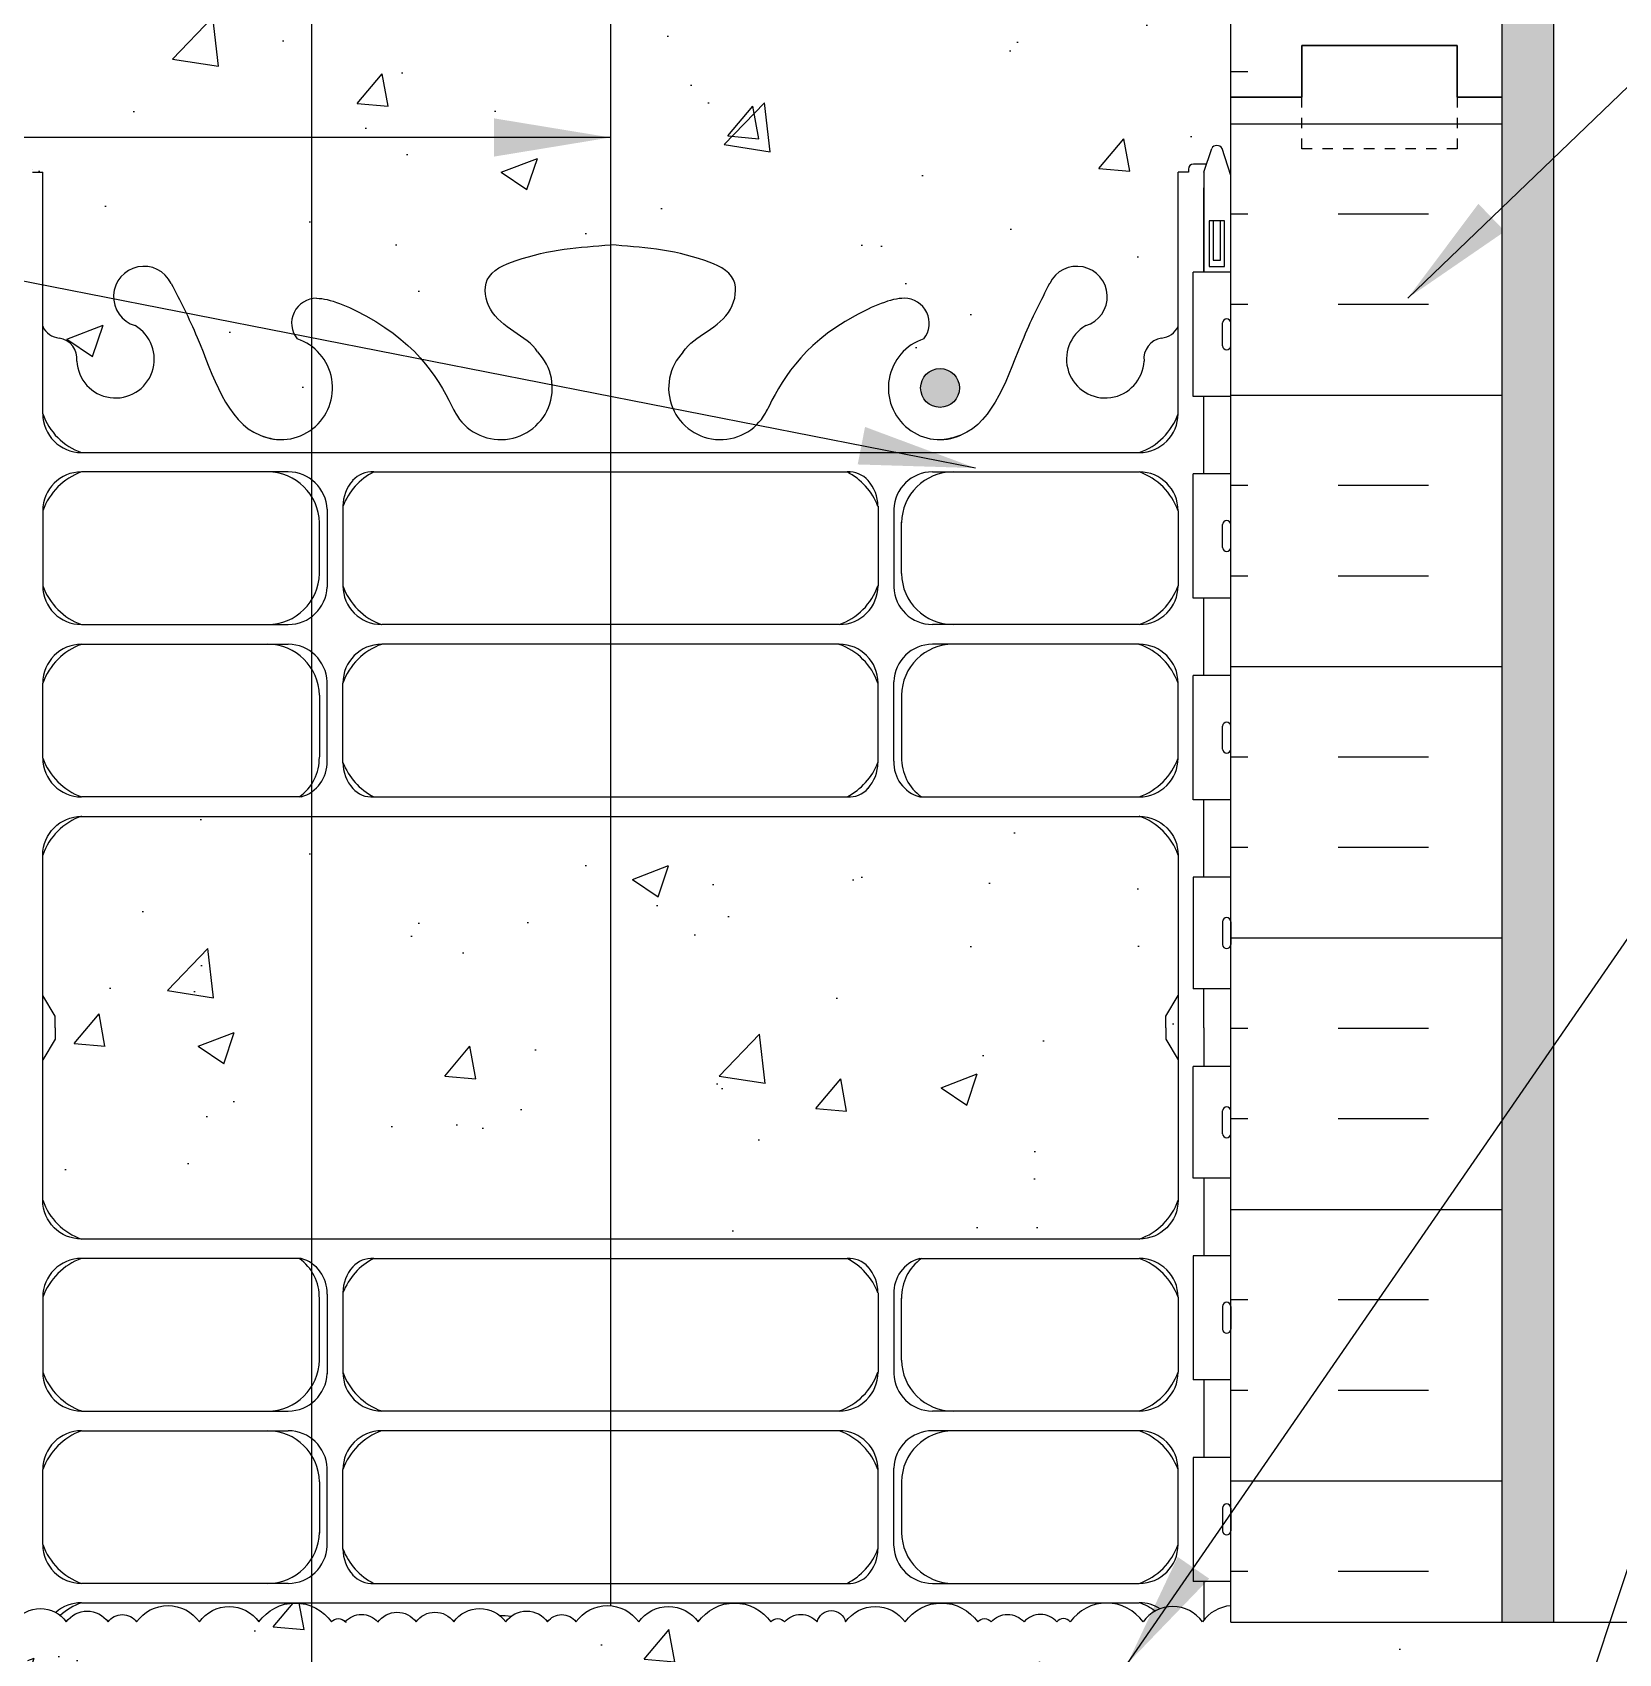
# Model space of a CAD drawing. Header units: inches. Extents: x 56 to 174, y 53 to 139.
# Drawn here: x 136.16 to 151.5, y 109.74 to 125.41 of the extents above; entities that cross this region are included whole.
import ezdxf

# ---------------------------------------------------------------- set-up
doc = ezdxf.new("R2010")
doc.units = ezdxf.units.IN
doc.header["$LTSCALE"] = 0.5
doc.header["$MEASUREMENT"] = 0
doc.linetypes.add('DASHED2', pattern=[0.375, 0.25, -0.125])
for name, color, linetype in [('HATCH', 12, 'Continuous'), ('line25', 2, 'Continuous'), ('LINE3', 3, 'Continuous'), ('LINE50', 5, 'Continuous'), ('LINE9', 9, 'Continuous'), ('TEXT', 4, 'Continuous'), ('Web_Edge', 9, 'Continuous')]:
    doc.layers.add(name, color=color, linetype=linetype)
doc.styles.add('DIM', font='romans.shx', dxfattribs={"width": 0.7})
doc.dimstyles.new('ext_12', dxfattribs={"dimscale": 12, "dimtxt": 0.09375, "dimasz": 0.09375, "dimexe": 0.09375, "dimexo": 0.0625, "dimgap": 0.0625, "dimtad": 1, "dimdec": 1, "dimzin": 3, "dimdsep": 46, "dimlunit": 4, "dimtxsty": 'DIM', "dimcen": 0.09, "dimdle": 0.09375, "dimclrt": 4, "dimadec": 0, "dimazin": 0, "dimtfac": 1, "dimtdec": 1, "dimtmove": 2, "dimatfit": 3, "dimfxl": 1, "dimfrac": 2, "dimtolj": 1, "dimtzin": 0, "dimarcsym": 0})

msp = doc.modelspace()

# ---------------------------------------------------------------- hatches: boundary and pattern name
at = {"layer": 'HATCH'}
h = msp.add_hatch(dxfattribs=at)
h.set_pattern_fill('AR-CONC', color=256, scale=0.5)
h.paths.add_polyline_path([(147.753, 133.788), (140.628, 133.788), (139.628, 134.788), (139.628, 132.788), (138.628, 133.788), (135.753, 133.788), (135.753, 130.981, 0.088416), (135.899, 130.883), (135.989, 130.883), (135.989, 130.842, -0.249069), (136.099, 130.634), (136.099, 130.567, -0.414214), (136.037, 130.504), (135.989, 130.504), (135.989, 130.434), (136.094, 130.434, -0.168672), (136.28, 130.285, 0.17445), (136.688, 129.989), (138.268, 129.636, 0.054974), (138.595, 129.6), (141.753, 129.6), (144.911, 129.6, 0.054974), (145.238, 129.636), (146.819, 129.989, 0.17445), (147.226, 130.285, -0.168672), (147.412, 130.434), (147.517, 130.434), (147.517, 130.504), (147.47, 130.504, -0.414214), (147.407, 130.567), (147.407, 130.634, -0.249069), (147.517, 130.842), (147.517, 130.883), (147.607, 130.883, 0.088416), (147.753, 130.981)])
h.paths.add_polyline_path([(144.253, 108.788), (144.503, 108.788), (172.819, 108.788), (172.819, 110.038), (147.753, 110.038), (147.753, 110.198, 0.223776), (147.479, 110.041, 0.520567), (146.904, 110.041, 0.520567), (146.2, 110.041, 0.520567), (146.07, 110.041, 0.458369), (145.753, 110.041, 0.458369), (145.436, 110.041, 0.520567), (145.306, 110.041, 0.520567), (144.602, 110.041, 0.520567), (144.027, 110.041, 0.803885), (143.753, 110.041, 0.458369), (143.436, 110.041, 0.520567), (143.306, 110.041, 0.520567), (142.602, 110.041, 0.520567), (142.027, 110.041, 0.520567), (141.42, 110.041, 0.520567), (141.145, 110.041, 0.520567), (140.74, 110.041, 0.520567), (140.238, 110.041, 0.520567), (139.874, 110.041, 0.516464), (139.505, 110.04, 0.460455), (139.186, 110.041, 0.520567), (139.057, 110.041, 0.520567), (138.353, 110.041, 0.520567), (137.778, 110.041, 0.520567), (137.171, 110.041, 0.520567), (136.895, 110.041, 0.520567), (136.491, 110.041, 0.520567), (135.989, 110.041, 0.31015), (135.753, 110.129), (135.753, 109.683), (136.118, 109.683), (136.118, 108.483), (135.753, 108.483), (135.753, 106.788, -0.518752), (136.123, 106.791, -0.520567), (136.488, 106.791, -0.520567), (136.99, 106.791, -0.520567), (137.394, 106.791, -0.520567), (137.67, 106.791, -0.520567), (138.277, 106.791, -0.520567), (138.852, 106.791, -0.520567), (139.556, 106.791, -0.520567), (139.685, 106.791, -0.458369), (140.003, 106.791, -0.458369), (140.32, 106.791, -0.520567), (140.449, 106.791, -0.520567), (141.154, 106.791, -0.520567), (141.728, 106.791, -0.223776), (142.003, 106.948, -0.223776), (142.277, 106.791, -0.520567), (142.852, 106.791, -0.520567), (143.556, 106.791, -0.655895), (143.907, 106.791, -0.728335), (144.253, 106.791)])
h.paths.add_polyline_path([(135.753, 106.788), (135.066, 106.788), (135.066, 106.288), (133.566, 106.288), (133.566, 106.788), (133.128, 106.788), (131.128, 106.788), (131.128, 105.288, -1), (130.628, 105.288), (130.628, 106.788), (129.328, 106.788), (129.328, 106.788), (129.328, 105.038, 0.079579), (130.328, 101.788), (135.503, 92.413), (135.503, 92.038), (135.753, 92.038)])
h.paths.add_polyline_path([(141.956, 80.788), (141.978, 80.766), (141.978, 80.788), (142.978, 79.788), (147.753, 79.788), (147.753, 82.596, 0.088416), (147.607, 82.693), (147.517, 82.693), (147.517, 82.735, -0.249069), (147.407, 82.942), (147.407, 83.01, -0.414214), (147.47, 83.072), (147.517, 83.072), (147.517, 83.142), (147.412, 83.142, -0.168672), (147.226, 83.292, 0.17445), (146.819, 83.588), (145.238, 83.941, 0.054974), (144.911, 83.977), (141.753, 83.977), (138.595, 83.977, 0.054974), (138.268, 83.941), (136.688, 83.588, 0.17445), (136.28, 83.292, -0.168672), (136.094, 83.142), (135.989, 83.142), (135.989, 83.072), (136.037, 83.072, -0.414214), (136.099, 83.01), (136.099, 82.942, -0.249069), (135.989, 82.735), (135.989, 82.693), (135.899, 82.693, 0.088416), (135.753, 82.596), (135.753, 79.788), (140.978, 79.788), (141.956, 78.811)])
edge = h.paths.add_edge_path()
edge.add_line((147.753, 89.548), (147.674, 89.306))
edge.add_arc((147.618, 89.314), 0.0567, 208.0725, 351.9515, ccw=False)
edge.add_line((147.568, 89.287), (147.519, 89.437))
edge.add_line((147.519, 89.437), (147.393, 89.437))
edge.add_arc((147.393, 89.487), 0.05, 180, 270, ccw=False)
edge.add_line((147.343, 89.487), (147.343, 89.517))
edge.add_line((147.343, 89.517), (147.243, 89.517))
edge.add_line((147.243, 89.517), (147.243, 91.006))
edge.add_arc((147.069, 90.93), 0.19, 23.6297, 81.5172)
edge.add_arc((147.112, 91.318), 0.2, 172.8929, 265.5899, ccw=False)
edge.add_arc((146.539, 91.324), 0.375, 2.9237, 239.8675)
edge.add_arc((146.265, 90.719), 0.293, -151.2645, 73.0731, ccw=False)
edge.add_spline(control_points=[(146.001, 90.591), (145.915, 90.758), (145.662, 91.248), (145.468, 91.929), (145.142, 92.059)], knot_values=[0, 0, 0, 0, 0.579211, 1.703896, 1.703896, 1.703896, 1.703896], degree=3, periodic=0)
edge.add_spline(control_points=[(145.142, 92.059), (145.093, 92.079), (145.038, 92.091), (144.982, 92.1)], knot_values=[1.703896, 1.703896, 1.703896, 1.703896, 1.875321, 1.875321, 1.875321, 1.875321], degree=3, periodic=0)
edge.add_arc((144.941, 91.602), 0.5, 85.2926, 251.7937)
edge.add_arc((144.594, 90.977), 0.242, -90, 38.2327, ccw=False)
edge.add_spline(control_points=[(144.594, 90.735), (144.473, 90.733), (143.654, 91.084), (143.409, 91.531), (143.269, 91.811)], knot_values=[0.038125, 0.038125, 0.038125, 0.038125, 0.320663, 1.237398, 1.237398, 1.237398, 1.237398], degree=3, periodic=0)
edge.add_spline(control_points=[(143.26, 91.83), (143.263, 91.824), (143.266, 91.818), (143.269, 91.811)], knot_values=[1.237398, 1.237398, 1.237398, 1.237398, 1.258119, 1.258119, 1.258119, 1.258119], degree=3, periodic=0)
edge.add_arc((142.816, 91.602), 0.5, 28.0183, 224.1875)
edge.add_spline(control_points=[(142.457, 91.253), (142.565, 91.09), (142.925, 90.999), (143.001, 90.504), (142.453, 90.268), (142.049, 90.24), (141.753, 90.219)], knot_values=[0.229407, 0.229407, 0.229407, 0.229407, 0.844432, 1.128849, 1.464331, 2.389004, 2.389004, 2.389004, 2.389004], degree=3, periodic=0)
edge.add_spline(control_points=[(141.753, 90.219), (141.457, 90.24), (141.053, 90.268), (140.505, 90.504), (140.582, 90.999), (140.942, 91.09), (141.049, 91.253)], knot_values=[0.229407, 0.229407, 0.229407, 0.229407, 1.15408, 1.489562, 1.773979, 2.389004, 2.389004, 2.389004, 2.389004], degree=3, periodic=0)
edge.add_arc((140.691, 91.602), 0.5, 315.8125, 515.2184)
edge.add_spline(control_points=[(140.246, 91.83), (140.243, 91.824), (140.24, 91.818), (140.237, 91.811)], knot_values=[1.237398, 1.237398, 1.237398, 1.237398, 1.258119, 1.258119, 1.258119, 1.258119], degree=3, periodic=0)
edge.add_spline(control_points=[(140.237, 91.811), (140.097, 91.531), (139.852, 91.084), (139.033, 90.733), (138.912, 90.735)], knot_values=[0.038125, 0.038125, 0.038125, 0.038125, 0.95486, 1.237398, 1.237398, 1.237398, 1.237398], degree=3, periodic=0)
edge.add_arc((138.912, 90.977), 0.242, 141.7673, 270, ccw=False)
edge.add_arc((138.566, 91.602), 0.5, 288.2063, 454.7074)
edge.add_spline(control_points=[(138.525, 92.1), (138.468, 92.091), (138.414, 92.079), (138.364, 92.059)], knot_values=[1.703896, 1.703896, 1.703896, 1.703896, 1.875321, 1.875321, 1.875321, 1.875321], degree=3, periodic=0)
edge.add_spline(control_points=[(138.364, 92.059), (138.038, 91.929), (137.844, 91.248), (137.591, 90.758), (137.505, 90.591)], knot_values=[0, 0, 0, 0, 1.124685, 1.703896, 1.703896, 1.703896, 1.703896], degree=3, periodic=0)
edge.add_arc((137.241, 90.719), 0.293, 106.9269, 334.2016, ccw=False)
edge.add_arc((136.967, 91.324), 0.375, 300.1325, 537.0763)
edge.add_arc((136.394, 91.318), 0.2, -85.5924, 7.1071, ccw=False)
edge.add_arc((136.437, 90.93), 0.19, 98.4841, 156.3684)
edge.add_line((136.263, 91.006), (136.263, 89.517))
edge.add_line((136.263, 89.517), (136.163, 89.517))
edge.add_line((136.163, 89.517), (136.163, 89.487))
edge.add_arc((136.113, 89.487), 0.05, -90, 0, ccw=False)
edge.add_line((136.113, 89.437), (135.987, 89.437))
edge.add_line((135.987, 89.437), (135.944, 89.306))
edge.add_arc((135.888, 89.314), 0.0567, 208.0725, 351.9515, ccw=False)
edge.add_line((135.838, 89.287), (135.753, 89.548))
edge.add_line((135.753, 89.548), (135.753, 88.788))
edge.add_line((135.753, 88.788), (135.753, 86.788))
edge.add_arc((136.099, 87.149), 0.5, 226.2109, 246.4218)
edge.add_line((135.899, 86.691), (135.989, 86.691))
edge.add_line((135.989, 86.691), (135.989, 86.649))
edge.add_arc((135.849, 86.442), 0.25, 0, 55.9442, ccw=False)
edge.add_line((136.099, 86.442), (136.099, 86.375))
edge.add_arc((136.037, 86.375), 0.0625, -90, 0, ccw=False)
edge.add_line((136.037, 86.312), (135.989, 86.312))
edge.add_line((135.989, 86.312), (135.989, 86.242))
edge.add_line((135.989, 86.242), (136.094, 86.242))
edge.add_arc((136.057, 86.592), 0.352, 276.1291, 321.5331)
edge.add_arc((136.434, 86.323), 0.113, -12.1844, 154.0569, ccw=False)
edge.add_arc((136.919, 86.319), 0.375, 182.9237, 419.8675)
edge.add_arc((137.239, 86.912), 0.3, 27.597, 243.9425, ccw=False)
edge.add_spline(control_points=[(137.505, 87.051), (137.591, 86.885), (137.844, 86.394), (138.038, 85.714), (138.364, 85.583)], knot_values=[0, 0, 0, 0, 0.579211, 1.703896, 1.703896, 1.703896, 1.703896], degree=3, periodic=0)
edge.add_spline(control_points=[(138.364, 85.583), (138.414, 85.563), (138.468, 85.551), (138.525, 85.542)], knot_values=[1.703896, 1.703896, 1.703896, 1.703896, 1.875321, 1.875321, 1.875321, 1.875321], degree=3, periodic=0)
edge.add_arc((138.566, 86.041), 0.5, 265.2926, 431.7937)
edge.add_arc((138.912, 86.665), 0.242, 90, 218.2327, ccw=False)
edge.add_spline(control_points=[(138.912, 86.907), (139.033, 86.909), (139.852, 86.558), (140.097, 86.111), (140.237, 85.831)], knot_values=[0.038125, 0.038125, 0.038125, 0.038125, 0.320663, 1.237398, 1.237398, 1.237398, 1.237398], degree=3, periodic=0)
edge.add_spline(control_points=[(140.246, 85.812), (140.243, 85.818), (140.24, 85.824), (140.237, 85.831)], knot_values=[1.237398, 1.237398, 1.237398, 1.237398, 1.258119, 1.258119, 1.258119, 1.258119], degree=3, periodic=0)
edge.add_arc((140.691, 86.041), 0.5, 208.0183, 404.1875)
edge.add_spline(control_points=[(141.049, 86.389), (140.942, 86.552), (140.582, 86.643), (140.505, 87.138), (141.053, 87.374), (141.457, 87.403), (141.753, 87.424)], knot_values=[0.229407, 0.229407, 0.229407, 0.229407, 0.844432, 1.128849, 1.464331, 2.389004, 2.389004, 2.389004, 2.389004], degree=3, periodic=0)
edge.add_spline(control_points=[(141.753, 87.424), (142.049, 87.403), (142.453, 87.374), (143.001, 87.138), (142.925, 86.643), (142.565, 86.552), (142.457, 86.389)], knot_values=[0.229407, 0.229407, 0.229407, 0.229407, 1.15408, 1.489562, 1.773979, 2.389004, 2.389004, 2.389004, 2.389004], degree=3, periodic=0)
edge.add_arc((142.816, 86.041), 0.5, 135.8125, 335.2184)
edge.add_spline(control_points=[(143.26, 85.812), (143.263, 85.818), (143.266, 85.824), (143.269, 85.831)], knot_values=[1.237398, 1.237398, 1.237398, 1.237398, 1.258119, 1.258119, 1.258119, 1.258119], degree=3, periodic=0)
edge.add_spline(control_points=[(143.269, 85.831), (143.409, 86.111), (143.654, 86.558), (144.473, 86.909), (144.594, 86.907)], knot_values=[0.038125, 0.038125, 0.038125, 0.038125, 0.95486, 1.237398, 1.237398, 1.237398, 1.237398], degree=3, periodic=0)
edge.add_arc((144.594, 86.665), 0.242, -38.2327, 90, ccw=False)
edge.add_arc((144.941, 86.041), 0.5, 108.2063, 274.7074)
edge.add_spline(control_points=[(144.982, 85.542), (145.038, 85.551), (145.093, 85.563), (145.142, 85.583)], knot_values=[1.703896, 1.703896, 1.703896, 1.703896, 1.875321, 1.875321, 1.875321, 1.875321], degree=3, periodic=0)
edge.add_spline(control_points=[(145.142, 85.583), (145.468, 85.714), (145.662, 86.394), (145.915, 86.885), (146.001, 87.051)], knot_values=[0, 0, 0, 0, 1.124685, 1.703896, 1.703896, 1.703896, 1.703896], degree=3, periodic=0)
edge.add_arc((146.267, 86.912), 0.3, -63.9425, 153.0631, ccw=False)
edge.add_arc((146.587, 86.319), 0.375, 120.1325, 357.0763)
edge.add_arc((147.072, 86.323), 0.113, 25.9431, 192.1844, ccw=False)
edge.add_arc((147.45, 86.592), 0.352, 218.4669, 263.8709)
edge.add_line((147.412, 86.242), (147.517, 86.242))
edge.add_line((147.517, 86.242), (147.517, 86.312))
edge.add_line((147.517, 86.312), (147.47, 86.312))
edge.add_arc((147.47, 86.375), 0.0625, 180, 270, ccw=False)
edge.add_line((147.407, 86.375), (147.407, 86.442))
edge.add_arc((147.657, 86.442), 0.25, 124.0558, 180, ccw=False)
edge.add_line((147.517, 86.649), (147.517, 86.691))
edge.add_line((147.517, 86.691), (147.607, 86.691))
edge.add_arc((147.407, 87.149), 0.5, 293.5782, 313.7891)
edge.add_line((147.753, 86.788), (147.753, 88.788))
edge.add_line((147.753, 88.788), (147.753, 89.548))
h = msp.add_hatch(dxfattribs=at)
h.set_pattern_fill('INSUL', color=256, scale=7, style=0)
h.set_pattern_definition([(180, (3073.9147, -272.2212), (0, 2.625), []), (180, (3073.9147, -271.3462), (0, 2.625), [0.875, -0.875]), (180, (3073.9147, -270.4712), (0, 2.625), [0.875, -0.875])])
h.paths.add_polyline_path([(150.378, 133.788), (147.753, 133.788), (147.753, 124.788), (148.441, 124.788), (148.441, 125.288), (149.941, 125.288), (149.941, 124.788), (150.378, 124.788)])
h = msp.add_hatch(dxfattribs=at)
h.set_pattern_fill('AR-SAND', color=256, scale=0.25, style=0)
h.set_pattern_definition([(37.5, (85.93115, 1.48143), (-0.0157483, 0.4817059), [0, -0.38, 0, -0.425, 0, -0.40625]), (7.5, (85.93115, 1.4814), (0.4424442, 0.7055365), [0, -0.205, 0, -0.3425, 0, -0.13125]), (327.5, (85.62365, 1.48143), (0.7785355, 0.0014148), [0, -0.125, 0, -0.45, 0, -0.5875]), (317.5, (85.62365, 1.4814), (0.7515317, 0.219419), [0, -0.0625, 0, -0.295, 0, -0.3375])])
h.paths.add_polyline_path([(150.878, 133.788), (150.378, 133.788), (150.378, 124.788), (150.378, 110.038), (150.878, 110.038)])
h = msp.add_hatch(dxfattribs=at)
h.set_pattern_fill('AR-CONC', color=256, scale=0.5)
edge = h.paths.add_edge_path()
edge.add_line((147.668, 124.29), (147.753, 124.029))
edge.add_line((147.753, 124.029), (147.753, 124.788))
edge.add_line((147.753, 124.788), (147.753, 126.788))
edge.add_arc((147.407, 126.427), 0.5, 46.2109, 66.4218)
edge.add_line((147.607, 126.886), (147.517, 126.886))
edge.add_line((147.517, 126.886), (147.517, 126.927))
edge.add_arc((147.657, 127.134), 0.25, 180, 235.9442, ccw=False)
edge.add_line((147.407, 127.134), (147.407, 127.202))
edge.add_arc((147.47, 127.202), 0.0625, 90, 180, ccw=False)
edge.add_line((147.47, 127.264), (147.517, 127.264))
edge.add_line((147.517, 127.264), (147.517, 127.334))
edge.add_line((147.517, 127.334), (147.412, 127.334))
edge.add_arc((147.45, 126.985), 0.352, 96.1291, 141.5331)
edge.add_arc((147.072, 127.253), 0.113, 167.8156, 334.0569, ccw=False)
edge.add_arc((146.587, 127.258), 0.375, 2.9237, 239.8675)
edge.add_arc((146.267, 126.664), 0.3, -152.403, 63.9425, ccw=False)
edge.add_spline(control_points=[(146.001, 126.525), (145.915, 126.692), (145.662, 127.182), (145.468, 127.863), (145.142, 127.994)], knot_values=[0, 0, 0, 0, 0.579211, 1.703896, 1.703896, 1.703896, 1.703896], degree=3, periodic=0)
edge.add_spline(control_points=[(145.142, 127.994), (145.093, 128.013), (145.038, 128.026), (144.982, 128.034)], knot_values=[1.703896, 1.703896, 1.703896, 1.703896, 1.875321, 1.875321, 1.875321, 1.875321], degree=3, periodic=0)
edge.add_arc((144.941, 127.536), 0.5, 85.2926, 251.7937)
edge.add_arc((144.594, 126.911), 0.242, -90, 38.2327, ccw=False)
edge.add_spline(control_points=[(144.594, 126.669), (144.473, 126.667), (143.654, 127.019), (143.409, 127.466), (143.269, 127.746)], knot_values=[0.038125, 0.038125, 0.038125, 0.038125, 0.320663, 1.237398, 1.237398, 1.237398, 1.237398], degree=3, periodic=0)
edge.add_arc((142.816, 127.536), 0.5, 24.819, 224.1875)
edge.add_spline(control_points=[(142.457, 127.188), (142.565, 127.025), (142.925, 126.934), (143.001, 126.438), (142.453, 126.203), (142.049, 126.174), (141.753, 126.153)], knot_values=[0.229407, 0.229407, 0.229407, 0.229407, 0.844432, 1.128849, 1.464331, 2.389004, 2.389004, 2.389004, 2.389004], degree=3, periodic=0)
edge.add_spline(control_points=[(141.753, 126.153), (141.457, 126.174), (141.053, 126.203), (140.505, 126.438), (140.582, 126.934), (140.942, 127.025), (141.049, 127.188)], knot_values=[0.229407, 0.229407, 0.229407, 0.229407, 1.15408, 1.489562, 1.773979, 2.389004, 2.389004, 2.389004, 2.389004], degree=3, periodic=0)
edge.add_arc((140.691, 127.536), 0.5, 315.8125, 515.181)
edge.add_spline(control_points=[(140.237, 127.746), (140.097, 127.466), (139.852, 127.019), (139.033, 126.667), (138.912, 126.669)], knot_values=[0.038125, 0.038125, 0.038125, 0.038125, 0.95486, 1.237398, 1.237398, 1.237398, 1.237398], degree=3, periodic=0)
edge.add_arc((138.912, 126.911), 0.242, 141.7673, 270, ccw=False)
edge.add_arc((138.566, 127.536), 0.5, 288.2063, 454.7074)
edge.add_spline(control_points=[(138.525, 128.034), (138.468, 128.026), (138.414, 128.013), (138.364, 127.994)], knot_values=[1.703896, 1.703896, 1.703896, 1.703896, 1.875321, 1.875321, 1.875321, 1.875321], degree=3, periodic=0)
edge.add_spline(control_points=[(138.364, 127.994), (138.038, 127.863), (137.844, 127.182), (137.591, 126.692), (137.505, 126.525)], knot_values=[0, 0, 0, 0, 1.124685, 1.703896, 1.703896, 1.703896, 1.703896], degree=3, periodic=0)
edge.add_arc((137.239, 126.664), 0.3, 116.0575, 333.0458, ccw=False)
edge.add_arc((136.919, 127.258), 0.375, 300.1325, 537.0763)
edge.add_arc((136.434, 127.253), 0.113, -154.0569, 12.1844, ccw=False)
edge.add_arc((136.057, 126.985), 0.352, 38.4669, 83.8709)
edge.add_line((136.094, 127.334), (135.989, 127.334))
edge.add_line((135.989, 127.334), (135.989, 127.264))
edge.add_line((135.989, 127.264), (136.037, 127.264))
edge.add_arc((136.037, 127.202), 0.0625, 0, 90, ccw=False)
edge.add_line((136.099, 127.202), (136.099, 127.134))
edge.add_arc((135.849, 127.134), 0.25, 304.0558, 360, ccw=False)
edge.add_line((135.989, 126.927), (135.989, 126.886))
edge.add_line((135.989, 126.886), (135.899, 126.886))
edge.add_arc((136.099, 126.427), 0.5, 113.5782, 133.7891)
edge.add_line((135.753, 126.788), (135.753, 124.788))
edge.add_line((135.753, 124.788), (135.753, 124.029))
edge.add_line((135.753, 124.029), (135.838, 124.29))
edge.add_arc((135.888, 124.263), 0.0567, 28.0725, 151.9275, ccw=False)
edge.add_line((135.938, 124.29), (135.987, 124.14))
edge.add_line((135.987, 124.14), (136.113, 124.14))
edge.add_arc((136.113, 124.09), 0.05, 0, 90, ccw=False)
edge.add_line((136.163, 124.09), (136.163, 124.06))
edge.add_line((136.163, 124.06), (136.263, 124.06))
edge.add_line((136.263, 124.06), (136.263, 122.57))
edge.add_arc((136.437, 122.647), 0.19, 203.6316, 265.6964)
edge.add_arc((136.394, 122.259), 0.2, -7.1071, 81.62, ccw=False)
edge.add_arc((136.967, 122.253), 0.375, 182.9237, 419.8675)
edge.add_arc((137.241, 122.858), 0.293, 25.7984, 253.0731, ccw=False)
edge.add_spline(control_points=[(137.505, 122.986), (137.591, 122.819), (137.844, 122.329), (138.038, 121.648), (138.364, 121.518)], knot_values=[0, 0, 0, 0, 0.579211, 1.703896, 1.703896, 1.703896, 1.703896], degree=3, periodic=0)
edge.add_spline(control_points=[(138.364, 121.518), (138.414, 121.498), (138.468, 121.485), (138.525, 121.477)], knot_values=[1.703896, 1.703896, 1.703896, 1.703896, 1.875321, 1.875321, 1.875321, 1.875321], degree=3, periodic=0)
edge.add_arc((138.566, 121.975), 0.5, 265.2926, 431.7937)
edge.add_arc((138.912, 122.6), 0.242, 90, 218.2327, ccw=False)
edge.add_spline(control_points=[(138.912, 122.842), (139.033, 122.844), (139.852, 122.492), (140.097, 122.045), (140.237, 121.765)], knot_values=[0.038125, 0.038125, 0.038125, 0.038125, 0.320663, 1.237398, 1.237398, 1.237398, 1.237398], degree=3, periodic=0)
edge.add_arc((140.691, 121.975), 0.5, 204.819, 404.1875)
edge.add_spline(control_points=[(141.049, 122.324), (140.942, 122.487), (140.582, 122.577), (140.505, 123.073), (141.053, 123.309), (141.457, 123.337), (141.753, 123.358)], knot_values=[0.229407, 0.229407, 0.229407, 0.229407, 0.844432, 1.128849, 1.464331, 2.389004, 2.389004, 2.389004, 2.389004], degree=3, periodic=0)
edge.add_spline(control_points=[(141.753, 123.358), (142.049, 123.337), (142.453, 123.309), (143.001, 123.073), (142.925, 122.577), (142.565, 122.487), (142.457, 122.324)], knot_values=[0.229407, 0.229407, 0.229407, 0.229407, 1.15408, 1.489562, 1.773979, 2.389004, 2.389004, 2.389004, 2.389004], degree=3, periodic=0)
edge.add_arc((142.816, 121.975), 0.5, 135.8125, 335.181)
edge.add_spline(control_points=[(143.269, 121.765), (143.409, 122.045), (143.654, 122.492), (144.473, 122.844), (144.594, 122.842)], knot_values=[0.038125, 0.038125, 0.038125, 0.038125, 0.95486, 1.237398, 1.237398, 1.237398, 1.237398], degree=3, periodic=0)
edge.add_arc((144.594, 122.6), 0.242, -38.2327, 90, ccw=False)
edge.add_arc((144.941, 121.975), 0.5, 108.2063, 274.7074)
edge.add_spline(control_points=[(144.982, 121.477), (145.038, 121.485), (145.093, 121.498), (145.142, 121.518)], knot_values=[1.703896, 1.703896, 1.703896, 1.703896, 1.875321, 1.875321, 1.875321, 1.875321], degree=3, periodic=0)
edge.add_spline(control_points=[(145.142, 121.518), (145.468, 121.648), (145.662, 122.329), (145.915, 122.819), (146.001, 122.986)], knot_values=[0, 0, 0, 0, 1.124685, 1.703896, 1.703896, 1.703896, 1.703896], degree=3, periodic=0)
edge.add_arc((146.265, 122.858), 0.293, -73.0731, 154.2016, ccw=False)
edge.add_arc((146.539, 122.253), 0.375, 120.1325, 357.0763)
edge.add_arc((147.112, 122.259), 0.2, 98.3788, 187.1071, ccw=False)
edge.add_arc((147.069, 122.647), 0.19, 274.3061, 336.3703)
edge.add_line((147.243, 122.57), (147.243, 124.06))
edge.add_line((147.243, 124.06), (147.343, 124.06))
edge.add_line((147.343, 124.06), (147.343, 124.09))
edge.add_arc((147.393, 124.09), 0.05, 90, 180, ccw=False)
edge.add_line((147.393, 124.14), (147.519, 124.14))
edge.add_line((147.519, 124.14), (147.568, 124.29))
edge.add_arc((147.618, 124.263), 0.0567, 28.0725, 151.9275, ccw=False)
h = msp.add_hatch(dxfattribs=at)
h.set_pattern_fill('INSUL', color=256, scale=7, style=0)
h.set_pattern_definition([(180, (3073.9147, -290.2212), (0, 2.625), []), (180, (3073.9147, -289.3462), (0, 2.625), [0.875, -0.875]), (180, (3073.9147, -288.4712), (0, 2.625), [0.875, -0.875])])
h.paths.add_polyline_path([(147.753, 110.038), (150.378, 110.038), (150.378, 124.788), (149.941, 124.788), (149.941, 125.288), (148.441, 125.288), (148.441, 124.788), (147.753, 124.788)])
h = msp.add_hatch(dxfattribs=at)
h.set_pattern_fill('AR-CONC', color=256, scale=0.5)
h.set_pattern_definition([(50, (-22.0562, 3e-12), (3.5863, -0.31376), [0.375, -4.125]), (355, (-22.0562, 3e-12), (-0.693757, 3.76096), [0.3, -3.3]), (100.4514, (-21.7574, -0.026), (2.892544, 3.4472), [0.3187, -3.50571]), (46.1842, (-22.0562, 1), (5.33621, -0.8276), [0.5625, -6.1875]), (96.6356, (-21.6115, 0.931), (4.67331, 4.87059), [0.47805, -5.25857]), (351.1842, (-22.056, 1), (4.67331, 4.8706), [0.45, -4.95]), (21, (-21.5562, 0.75), (2.984535, -2.013094), [0.375, -4.125]), (326, (-21.5562, 0.75), (1.216577, 3.62575), [0.3, -3.3]), (71.4514, (-21.3075, 0.5822), (4.20111, 1.612656), [0.3187, -3.50571]), (37.5, (-22.0562, 3e-12), (0.060799, 1.664469), [0, -3.26, 0, -3.35, 0, -3.3125]), (7.5, (-22.0562, 3e-12), (1.315348, 1.972059), [0, -1.91, 0, -3.185, 0, -1.2625]), (327.5, (-23.1712, 3e-12), (2.669112, -0.112774), [0, -1.25, 0, -3.9, 0, -5.175]), (317.5, (-23.6712, 3e-12), (2.91593, 0.500525), [0, -1.625, 0, -2.59, 0, -3.675])])
h.paths.add_polyline_path([(147.243, 117.457, 0.414203), (146.868, 117.832), (136.638, 117.832, 0.414214), (136.263, 117.457), (136.263, 114.119, 0.414203), (136.638, 113.744), (146.868, 113.744, 0.414225), (147.243, 114.119)])
at = {"layer": 'LINE3'}
msp.add_hatch(color=256, dxfattribs=at).paths.add_polyline_path([(144.753, 121.975, 1), (145.128, 121.975, 1)])

# ---------------------------------------------------------------- linework, layer by layer
at = {"layer": 'HATCH'}
for points in [[(135.753, 110.129, -0.31015), (135.989, 110.041, -0.520567), (136.491, 110.041, -0.520567), (136.895, 110.041, -0.520567), (137.171, 110.041, -0.520567), (137.778, 110.041, -0.520567), (138.353, 110.041, -0.520567), (139.057, 110.041, -0.520567), (139.186, 110.041, -0.458369), (139.504, 110.041)], [(139.504, 110.038, -0.518752), (139.874, 110.041, -0.520567), (140.238, 110.041, -0.520567), (140.74, 110.041, -0.520567), (141.145, 110.041, -0.520567), (141.42, 110.041, -0.520567), (142.027, 110.041, -0.520567), (142.602, 110.041, -0.520567), (143.306, 110.041, -0.520567), (143.436, 110.041, -0.458369), (143.753, 110.041)], [(143.753, 110.041, -0.803885), (144.027, 110.041, -0.520567), (144.602, 110.041, -0.520567), (145.306, 110.041, -0.520567), (145.436, 110.041, -0.458369), (145.753, 110.041)], [(147.753, 110.198, 0.223776), (147.479, 110.041, 0.520567), (146.904, 110.041, 0.520567), (146.2, 110.041, 0.520567), (146.07, 110.041, 0.458369), (145.753, 110.041)]]:
    msp.add_lwpolyline(points, format="xyb", dxfattribs=at)
at = {"layer": 'line25'}
for p, q in [((147.753, 124.788), (147.753, 133.788)), ((147.753, 110.038), (147.753, 124.788)), ((147.753, 123.093), (147.388, 123.093)), ((147.388, 121.893), (147.388, 123.093)), ((147.673, 122.383), (147.673, 122.603)), ((147.713, 122.643), (147.713, 122.643)), ((147.753, 122.383), (147.753, 122.603)), ((147.753, 122.548), (147.753, 122.548)), ((147.713, 122.343), (147.713, 122.343)), ((147.753, 122.438), (147.753, 122.438)), ((147.753, 121.893), (147.388, 121.893)), ((147.753, 121.143), (147.388, 121.143)), ((147.388, 119.943), (147.388, 121.143)), ((147.673, 120.433), (147.673, 120.653)), ((147.713, 120.693), (147.713, 120.693)), ((147.753, 120.433), (147.753, 120.653)), ((147.753, 120.598), (147.753, 120.598)), ((147.753, 120.488), (147.753, 120.488)), ((147.713, 120.393), (147.713, 120.393)), ((147.753, 119.943), (147.388, 119.943)), ((147.753, 119.193), (147.388, 119.193)), ((147.388, 117.993), (147.388, 119.193)), ((147.673, 118.483), (147.673, 118.703)), ((147.713, 118.743), (147.713, 118.743)), ((147.753, 118.483), (147.753, 118.703)), ((147.753, 118.648), (147.753, 118.648)), ((147.753, 118.538), (147.753, 118.538)), ((147.713, 118.443), (147.713, 118.443)), ((147.753, 117.993), (147.388, 117.993)), ((147.753, 117.243), (147.388, 117.243)), ((147.388, 117.243), (147.388, 116.163)), ((147.673, 116.813), (147.673, 116.593)), ((147.713, 116.853), (147.713, 116.853)), ((147.753, 116.813), (147.753, 116.593)), ((147.753, 116.758), (147.753, 116.758)), ((147.753, 116.648), (147.753, 116.648)), ((147.713, 116.553), (147.713, 116.553)), ((147.753, 116.163), (147.388, 116.163)), ((147.753, 115.413), (147.388, 115.413)), ((147.388, 114.333), (147.388, 115.413)), ((147.673, 114.763), (147.673, 114.983)), ((147.713, 115.023), (147.713, 115.023)), ((147.753, 114.763), (147.753, 114.983)), ((147.753, 114.928), (147.753, 114.928)), ((147.753, 114.818), (147.753, 114.818)), ((147.713, 114.723), (147.713, 114.723)), ((147.753, 114.333), (147.388, 114.333)), ((147.753, 113.583), (147.388, 113.583)), ((147.388, 113.583), (147.388, 112.383)), ((147.673, 113.093), (147.673, 112.873)), ((147.713, 113.133), (147.713, 113.133)), ((147.753, 113.093), (147.753, 112.873)), ((147.753, 113.038), (147.753, 113.038)), ((147.753, 112.928), (147.753, 112.928)), ((147.713, 112.833), (147.713, 112.833)), ((147.753, 112.383), (147.388, 112.383)), ((147.753, 111.633), (147.388, 111.633)), ((147.388, 111.633), (147.388, 110.433)), ((147.673, 111.143), (147.673, 110.923)), ((147.753, 111.143), (147.753, 110.923)), ((147.753, 111.088), (147.753, 111.088)), ((147.713, 110.883), (147.713, 110.883)), ((147.753, 110.978), (147.753, 110.978)), ((147.753, 110.433), (147.388, 110.433)), ((147.753, 110.038), (172.819, 110.038))]:
    msp.add_line(p, q, dxfattribs=at)
for centre, start, end in [((147.713, 122.603), 90, 180), ((147.713, 122.603), 0, 90), ((147.713, 122.383), 180, 270), ((147.713, 122.383), 270, 0), ((147.713, 120.653), 90, 180), ((147.713, 120.653), 0, 90), ((147.713, 120.433), 180, 270), ((147.713, 120.433), 270, 0), ((147.713, 118.703), 90, 180), ((147.713, 118.703), 0, 90), ((147.713, 118.483), 180, 270), ((147.713, 118.483), 270, 0), ((147.713, 116.813), 90, 180), ((147.713, 116.813), 360, 90), ((147.713, 116.593), 180, 270), ((147.713, 116.593), 270, 0), ((147.713, 114.983), 90, 180), ((147.713, 114.983), 0, 90), ((147.713, 114.763), 180, 270), ((147.713, 114.763), 270, 0), ((147.713, 113.093), 90, 180), ((147.713, 113.093), 360, 90), ((147.713, 112.873), 180, 270), ((147.713, 112.873), 270, 0), ((147.713, 111.143), 90, 180), ((147.713, 111.143), 360, 90), ((147.713, 110.923), 180, 270), ((147.713, 110.923), 270, 0)]:
    msp.add_arc(centre, 0.04, start, end, dxfattribs=at)
at = {"layer": 'LINE3'}
for p, q in [((141.753, 133.788), (141.753, 110.198)), ((138.861, 132.243), (138.861, 81.971))]:
    msp.add_line(p, q, dxfattribs=at)
msp.add_circle((144.941, 121.975), 0.188, dxfattribs=at)
at = {"layer": 'LINE50'}
for p, q in [((150.378, 124.788), (150.378, 133.788)), ((150.378, 110.038), (150.378, 124.788))]:
    msp.add_line(p, q, dxfattribs=at)
for points in [[(150.378, 124.788), (149.941, 124.788), (149.941, 125.288), (148.441, 125.288), (148.441, 124.788), (147.753, 124.788)], [(147.753, 124.788), (148.441, 124.788), (148.441, 125.288), (149.941, 125.288), (149.941, 124.788), (150.378, 124.788)]]:
    msp.add_lwpolyline(points, dxfattribs=at)
at = {"layer": 'LINE9', "linetype": 'Continuous'}
msp.add_line((150.878, 110.038), (150.878, 133.788), dxfattribs=at)
at = {"layer": 'LINE9', "linetype": 'DASHED2', "ltscale": 0.15}
msp.add_lwpolyline([(149.941, 124.788), (149.941, 124.788), (149.941, 124.288), (148.441, 124.288), (148.441, 124.788), (148.441, 124.788)], dxfattribs=at)
msp.add_lwpolyline([(149.941, 124.788), (149.941, 124.788), (149.941, 124.288), (148.441, 124.288), (148.441, 124.788), (148.441, 124.788)], dxfattribs=at)
at = {"layer": 'Web_Edge'}
for p, q in [((147.493, 124.06), (147.568, 124.29)), ((147.753, 124.029), (147.668, 124.29)), ((136.163, 124.09), (136.163, 124.09)), ((136.163, 124.06), (136.263, 124.06)), ((136.263, 121.725), (136.263, 124.06)), ((147.343, 124.06), (147.243, 124.06)), ((147.243, 121.725), (147.243, 124.06)), ((147.343, 124.09), (147.343, 124.09)), ((147.343, 124.09), (147.343, 124.06)), ((147.519, 124.14), (147.393, 124.14)), ((147.493, 124.06), (147.493, 123.093)), ((136.638, 121.35), (146.868, 121.35)), ((138.638, 121.163), (136.638, 121.163)), ((139.464, 121.163), (144.076, 121.163)), ((144.868, 121.163), (146.868, 121.163)), ((136.263, 120.788), (136.263, 120.062)), ((139.013, 120.801), (139.013, 120.048)), ((139.166, 120.831), (139.166, 120.062)), ((144.341, 120.831), (144.341, 120.062)), ((144.493, 120.801), (144.493, 120.048)), ((147.243, 120.788), (147.243, 120.062)), ((138.938, 120.179), (138.938, 120.677)), ((144.568, 120.179), (144.568, 120.677)), ((136.638, 119.687), (138.638, 119.687)), ((143.966, 119.687), (139.541, 119.687)), ((146.868, 119.687), (144.868, 119.687)), ((136.638, 119.496), (138.638, 119.496)), ((143.966, 119.496), (139.541, 119.496)), ((146.868, 119.496), (144.868, 119.496)), ((136.263, 118.395), (136.263, 119.121)), ((138.938, 119.003), (138.938, 118.406)), ((139.013, 118.364), (139.013, 119.134)), ((139.166, 118.351), (139.166, 119.121)), ((144.341, 118.351), (144.341, 119.121)), ((144.493, 118.364), (144.493, 119.134)), ((144.568, 119.003), (144.568, 118.406)), ((147.243, 118.395), (147.243, 119.121)), ((138.762, 118.02), (136.638, 118.02)), ((139.464, 118.02), (144.076, 118.02)), ((144.745, 118.02), (146.868, 118.02)), ((136.383, 115.901), (136.263, 116.101)), ((136.383, 115.901), (136.263, 116.101)), ((147.123, 115.901), (147.243, 116.101)), ((147.123, 115.901), (147.243, 116.101)), ((136.383, 115.788), (136.383, 115.901)), ((136.383, 115.788), (136.383, 115.901)), ((147.123, 115.788), (147.123, 115.901)), ((147.123, 115.788), (147.123, 115.901)), ((136.383, 115.788), (136.383, 115.676)), ((136.383, 115.788), (136.383, 115.676)), ((147.123, 115.788), (147.123, 115.676)), ((147.123, 115.788), (147.123, 115.676)), ((136.383, 115.676), (136.263, 115.476)), ((136.383, 115.676), (136.263, 115.476)), ((147.123, 115.676), (147.243, 115.476)), ((147.123, 115.676), (147.243, 115.476)), ((138.762, 113.557), (136.638, 113.557)), ((139.464, 113.557), (144.076, 113.557)), ((144.745, 113.557), (146.868, 113.557)), ((139.013, 113.212), (139.013, 112.442)), ((139.166, 113.225), (139.166, 112.456)), ((144.341, 113.225), (144.341, 112.456)), ((144.493, 113.212), (144.493, 112.442)), ((136.263, 113.182), (136.263, 112.456)), ((138.938, 112.574), (138.938, 113.171)), ((144.568, 112.574), (144.568, 113.171)), ((147.243, 113.182), (147.243, 112.456)), ((136.638, 112.081), (138.638, 112.081)), ((143.966, 112.081), (139.541, 112.081)), ((146.868, 112.081), (144.868, 112.081)), ((136.638, 111.89), (138.638, 111.89)), ((143.966, 111.89), (139.541, 111.89)), ((146.868, 111.89), (144.868, 111.89)), ((136.263, 110.789), (136.263, 111.515)), ((139.013, 110.776), (139.013, 111.528)), ((139.166, 110.746), (139.166, 111.515)), ((144.341, 110.746), (144.341, 111.515)), ((144.493, 110.776), (144.493, 111.528)), ((147.243, 110.789), (147.243, 111.515)), ((138.938, 111.397), (138.938, 110.9)), ((144.568, 111.397), (144.568, 110.9)), ((138.638, 110.414), (136.638, 110.414)), ((139.464, 110.414), (144.076, 110.414)), ((144.868, 110.414), (146.868, 110.414)), ((136.638, 110.227), (146.868, 110.227))]:
    msp.add_line(p, q, dxfattribs=at)
for points in [[(147.493, 123.093), (147.493, 123.91)], [(147.493, 121.143), (147.493, 121.893)], [(147.493, 119.193), (147.493, 119.943)], [(147.493, 117.243), (147.493, 117.993)], [(147.493, 115.788), (147.493, 116.163)], [(147.493, 115.788), (147.493, 115.413)], [(147.493, 114.333), (147.493, 113.583)], [(147.493, 112.383), (147.493, 111.633)], [(147.493, 110.433), (147.493, 110.06)]]:
    msp.add_lwpolyline(points, dxfattribs=at)
for points in [[(147.543, 123.15), (147.693, 123.15), (147.693, 123.59), (147.543, 123.59)], [(147.583, 123.21), (147.653, 123.21), (147.653, 123.59), (147.583, 123.59)]]:
    msp.add_lwpolyline(points, close=True, dxfattribs=at)
msp.add_lwpolyline([(136.263, 117.457, -0.414207), (136.638, 117.832), (146.868, 117.832, -0.414198), (147.243, 117.457), (147.243, 114.119, -0.414198), (146.868, 113.744), (136.638, 113.744, -0.414198), (136.263, 114.119)], format="xyb", close=True, dxfattribs=at)
for centre, radius, start, end in [((147.618, 124.263), 0.0567, 28.0725, 151.9275), ((147.393, 124.09), 0.05, 90, 180), ((137.241, 122.858), 0.293, 25.7984, 253.0731), ((146.265, 122.858), 0.293, 286.9269, 154.2016), ((138.912, 122.6), 0.242, 90, 218.2327), ((144.594, 122.6), 0.242, 321.7673, 90), ((136.437, 122.647), 0.19, 203.6316, 265.6964), ((136.394, 122.259), 0.2, 352.8929, 81.62), ((136.967, 122.253), 0.375, 182.9237, 59.8675), ((138.566, 121.975), 0.5, 246.2139, 71.7937), ((144.941, 121.975), 0.5, 108.2063, 293.7861), ((146.539, 122.253), 0.375, 120.1325, 357.0763), ((147.112, 122.259), 0.2, 98.38, 187.1071), ((147.069, 122.647), 0.19, 274.3036, 336.3684), ((140.691, 121.975), 0.5, 204.819, 44.1875), ((142.816, 121.975), 0.5, 135.8125, 335.181), ((136.845, 121.932), 0.618, 199.5703, 250.431), ((136.638, 121.725), 0.375, 180.0021, 269.9991), ((146.661, 121.932), 0.618, 289.569, 340.4297), ((146.868, 121.725), 0.375, 270.0009, 359.9979), ((136.845, 120.581), 0.617, 109.5682, 160.4318), ((136.638, 120.788), 0.375, 90, 180), ((138.438, 120.663), 0.5, 0.8073, 90), ((138.638, 120.788), 0.375, 2.0304, 90), ((139.749, 120.607), 0.624, 117.0966, 159.0881), ((139.542, 120.831), 0.376, 138.3704, 179.9486), ((139.447, 120.913), 0.25, 86.1209, 138.3704), ((143.757, 120.607), 0.624, 20.9119, 62.9034), ((144.059, 120.913), 0.25, 41.6296, 93.8791), ((143.964, 120.831), 0.376, 0.0514, 41.6296), ((144.868, 120.788), 0.375, 90, 177.9696), ((145.068, 120.663), 0.5, 90, 179.1927), ((146.661, 120.581), 0.617, 19.5682, 70.4318), ((146.868, 120.788), 0.375, 360, 90), ((138.438, 120.187), 0.5, 270, 359.1927), ((145.068, 120.187), 0.5, 180.8073, 270), ((136.845, 120.268), 0.617, 199.5682, 250.4318), ((136.638, 120.062), 0.375, 180, 270), ((138.638, 120.062), 0.375, 270, 357.9696), ((139.747, 120.268), 0.617, 199.5682, 250.4318), ((139.541, 120.062), 0.375, 180, 270), ((143.759, 120.268), 0.617, 289.5682, 340.4318), ((143.966, 120.062), 0.375, 270, 360), ((144.868, 120.062), 0.375, 182.0304, 270), ((146.661, 120.268), 0.617, 289.5682, 340.4318), ((146.868, 120.062), 0.375, 270, 0), ((136.845, 118.914), 0.617, 109.5682, 160.4318), ((136.638, 119.121), 0.375, 90, 180), ((138.438, 118.996), 0.5, 0.8073, 90), ((138.638, 119.121), 0.375, 2.0304, 90), ((139.747, 118.914), 0.617, 109.5682, 160.4318), ((139.541, 119.121), 0.375, 90, 180), ((143.759, 118.914), 0.617, 19.5682, 70.4318), ((143.966, 119.121), 0.375, 0, 90), ((144.868, 119.121), 0.375, 90, 177.9696), ((145.068, 118.996), 0.5, 90, 179.1927), ((146.661, 118.914), 0.617, 19.5682, 70.4318), ((146.868, 119.121), 0.375, 360, 90), ((136.845, 118.602), 0.617, 199.5682, 250.4318), ((136.638, 118.395), 0.375, 180, 270), ((138.474, 118.397), 0.464, 305.5594, 1.0072), ((145.032, 118.397), 0.464, 178.9928, 234.4406), ((146.661, 118.602), 0.617, 289.5682, 340.4318), ((146.868, 118.395), 0.375, 270, 0), ((138.667, 118.353), 0.346, 285.7884, 1.947), ((139.749, 118.576), 0.624, 200.9119, 242.9034), ((139.542, 118.352), 0.376, 180.0514, 221.6296), ((143.757, 118.576), 0.624, 297.0966, 339.0881), ((143.964, 118.352), 0.376, 318.3704, 359.9486), ((144.839, 118.353), 0.346, 178.053, 254.2116), ((139.447, 118.269), 0.25, 221.6296, 273.8791), ((144.059, 118.269), 0.25, 266.1209, 318.3704), ((136.845, 117.251), 0.618, 109.569, 160.4297), ((146.661, 117.251), 0.618, 19.5703, 70.431), ((136.845, 114.326), 0.618, 199.5703, 250.431), ((146.661, 114.326), 0.618, 289.569, 340.4297), ((136.845, 112.975), 0.617, 109.5682, 160.4318), ((136.638, 113.182), 0.375, 90, 180), ((138.474, 113.179), 0.464, 358.9928, 54.4406), ((138.667, 113.224), 0.346, 358.053, 74.2116), ((139.749, 113.001), 0.624, 117.0966, 159.0881), ((139.447, 113.307), 0.25, 86.1209, 138.3704), ((143.757, 113.001), 0.624, 20.9119, 62.9034), ((144.059, 113.307), 0.25, 41.6296, 93.8791), ((144.839, 113.224), 0.346, 105.7884, 181.947), ((145.032, 113.179), 0.464, 125.5594, 181.0072), ((146.661, 112.975), 0.617, 19.5682, 70.4318), ((146.868, 113.182), 0.375, 360, 90), ((139.542, 113.225), 0.376, 138.3704, 179.9486), ((143.964, 113.225), 0.376, 0.0514, 41.6296), ((138.438, 112.581), 0.5, 270, 359.1927), ((145.068, 112.581), 0.5, 180.8073, 270), ((136.845, 112.663), 0.617, 199.5682, 250.4318), ((136.638, 112.456), 0.375, 180, 270), ((138.638, 112.456), 0.375, 270, 357.9696), ((139.747, 112.663), 0.617, 199.5682, 250.4318), ((139.541, 112.456), 0.375, 180, 270), ((143.759, 112.663), 0.617, 289.5682, 340.4318), ((143.966, 112.456), 0.375, 270, 360), ((144.868, 112.456), 0.375, 182.0304, 270), ((146.661, 112.663), 0.617, 289.5682, 340.4318), ((146.868, 112.456), 0.375, 270, 0), ((136.845, 111.308), 0.617, 109.5682, 160.4318), ((136.638, 111.515), 0.375, 90, 180), ((138.438, 111.39), 0.5, 0.8073, 90), ((138.638, 111.515), 0.375, 2.0304, 90), ((139.747, 111.308), 0.617, 109.5682, 160.4318), ((139.541, 111.515), 0.375, 90, 180), ((143.759, 111.308), 0.617, 19.5682, 70.4318), ((143.966, 111.515), 0.375, 0, 90), ((144.868, 111.515), 0.375, 90, 177.9696), ((145.068, 111.39), 0.5, 90, 179.1927), ((146.661, 111.308), 0.617, 19.5682, 70.4318), ((146.868, 111.515), 0.375, 360, 90), ((138.438, 110.914), 0.5, 270, 359.1927), ((145.068, 110.914), 0.5, 180.8073, 270), ((136.845, 110.996), 0.617, 199.5682, 250.4318), ((136.638, 110.789), 0.375, 180, 270), ((138.638, 110.789), 0.375, 270, 357.9696), ((139.749, 110.97), 0.624, 200.9119, 242.9034), ((139.542, 110.746), 0.376, 180.0514, 221.6296), ((143.757, 110.97), 0.624, 297.0966, 339.0881), ((143.964, 110.746), 0.376, 318.3704, 359.9486), ((144.868, 110.789), 0.375, 182.0304, 270), ((146.661, 110.996), 0.617, 289.5682, 340.4318), ((146.868, 110.789), 0.375, 270, 0), ((139.447, 110.663), 0.25, 221.6296, 273.8791), ((144.059, 110.663), 0.25, 266.1209, 318.3704), ((136.638, 109.852), 0.375, 90.0009, 131.5257), ((136.845, 109.645), 0.618, 109.569, 131.9892), ((146.661, 109.645), 0.618, 54.3275, 70.431), ((146.868, 109.852), 0.375, 57.6221, 89.9991), ((138.566, 109.602), 0.5, 113.3584, 113.7861), ((140.691, 109.602), 0.5, 78.7509, 90.761), ((142.816, 109.602), 0.5, 113.461, 116.1624)]:
    msp.add_arc(centre, radius, start, end, dxfattribs=at)
for points, knots in [([(141.049, 122.324), (140.942, 122.487), (140.582, 122.577), (140.505, 123.073), (141.053, 123.309), (141.457, 123.337), (141.753, 123.358)], [0.229407, 0.229407, 0.229407, 0.229407, 0.844432, 1.128849, 1.464331, 2.389004, 2.389004, 2.389004, 2.389004]), ([(142.457, 122.324), (142.565, 122.487), (142.925, 122.577), (143.001, 123.073), (142.453, 123.309), (142.049, 123.337), (141.753, 123.358)], [0.229407, 0.229407, 0.229407, 0.229407, 0.844432, 1.128849, 1.464331, 2.389004, 2.389004, 2.389004, 2.389004]), ([(137.505, 122.986), (137.591, 122.819), (137.844, 122.329), (138.058, 121.58), (138.468, 121.485), (138.525, 121.477)], [0, 0, 0, 0, 0.579211, 1.703896, 1.875321, 1.875321, 1.875321, 1.875321]), ([(146.001, 122.986), (145.915, 122.819), (145.662, 122.329), (145.448, 121.58), (145.038, 121.485), (144.982, 121.477)], [0, 0, 0, 0, 0.579211, 1.703896, 1.875321, 1.875321, 1.875321, 1.875321]), ([(138.912, 122.842), (139.033, 122.844), (139.866, 122.486), (140.106, 122.03), (140.246, 121.746)], [0.038125, 0.038125, 0.038125, 0.038125, 0.320663, 1.258119, 1.258119, 1.258119, 1.258119]), ([(144.594, 122.842), (144.473, 122.844), (143.64, 122.486), (143.401, 122.03), (143.26, 121.746)], [0.038125, 0.038125, 0.038125, 0.038125, 0.320663, 1.258119, 1.258119, 1.258119, 1.258119]), ([(138.345, 110.051), (138.351, 110.054), (138.359, 110.057), (138.366, 110.06), (138.367, 110.06)], [1.68196643, 1.68196643, 1.68196643, 1.68196643, 1.70389564, 1.70764642, 1.70764642, 1.70764642, 1.70764642])]:
    msp.add_open_spline(points, degree=3, knots=knots, dxfattribs=at)

# ---------------------------------------------------------------- leaders
at = {"layer": 'TEXT'}
for points in [[(149.464, 122.843), (155.173, 128.326), (157.197, 128.326)], [(145.284, 121.2), (128.976, 124.397), (123.285, 124.397)], [(146.753, 109.639), (154.011, 120.157), (156.003, 120.157)], [(150.103, 106.083), (153.189, 115.367), (155.305, 115.367)]]:
    msp.add_leader(points, dimstyle='ext_12', override={"dimgap": 0.0625, "dimtad": 0}, dxfattribs=at)
msp.add_leader([(141.753, 124.397), (123.285, 124.397)], dimstyle='ext_12', dxfattribs=at)

doc.saveas('drawing.dxf')
